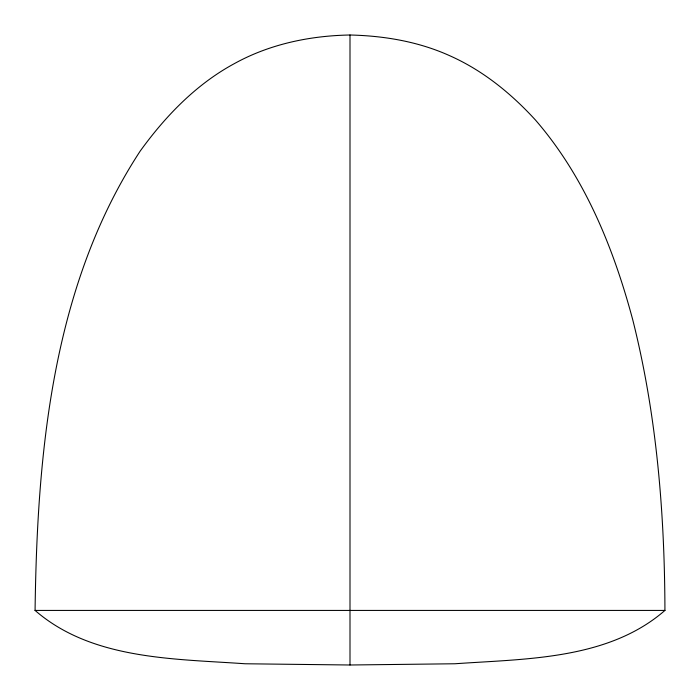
<?xml version="1.0" encoding="UTF-8"?>
<svg xmlns="http://www.w3.org/2000/svg" width="700" height="700" viewBox="0 0 700 700"><rect width="100%" height="100%" fill="white"/><g stroke="black" fill="none" stroke-linecap="round" stroke-linejoin="round"><path stroke-width="1.05" d="M350 35C309.995 35.709 269.692 44.091 234.456 63.569C196.166 84.228 165.384 116.191 140.131 151.174C51.931 285.959 37.205 453.451 35.07 610.426C91.884 659.916 174.195 658.735 245.079 663.766L350 665L454.921 663.766C525.805 658.735 608.116 659.916 664.93 610.426C664.659 512.837 656.67 414.759 632.774 319.909C613.559 248.019 584.736 176.96 535.544 120.129C511.367 93.651 483.061 70.586 450.144 55.904C418.775 41.633 384.274 35.805 350 35L350 665M35 610.426L665 610.426"/></g></svg>
